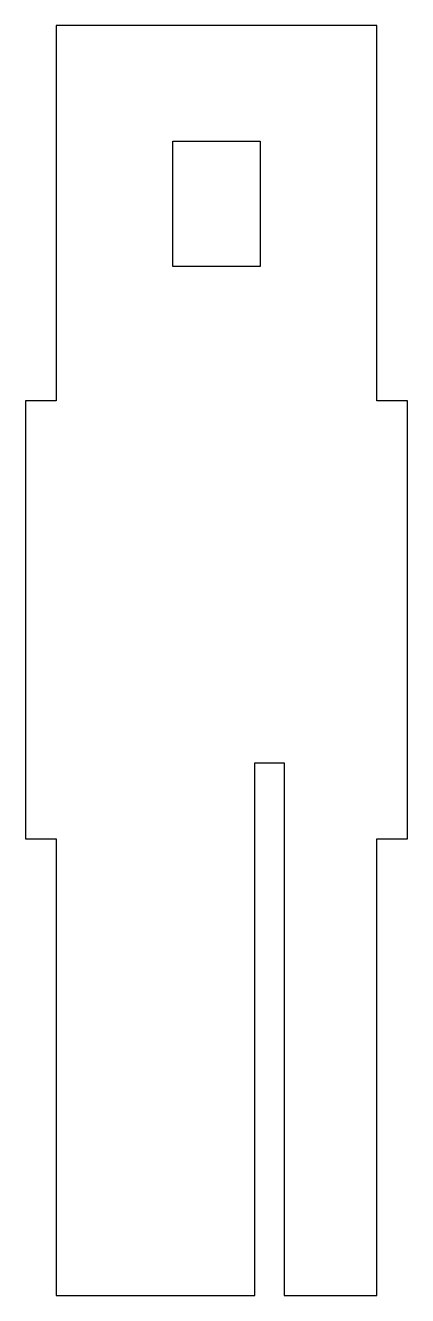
# Model space of a CAD drawing. Header units: millimetres. Extents: x -6.8 to 6.8, y -22.8 to 22.8.
import ezdxf

# ---------------------------------------------------------------- set-up
doc = ezdxf.new("R2010")
doc.units = ezdxf.units.MM
doc.layers.add('CUTOUTS', color=1, linetype='CONTINUOUS')
doc.layers.add('PERIMETER', color=5, linetype='CONTINUOUS')

msp = doc.modelspace()

# ---------------------------------------------------------------- linework, layer by layer
at = {"layer": 'CUTOUTS'}
for p, q in [((-1.566, 18.611), (1.566, 18.611)), ((-1.566, 14.116), (-1.566, 18.611)), ((1.566, 18.611), (1.566, 14.116)), ((1.566, 14.116), (-1.566, 14.116))]:
    msp.add_line(p, q, dxfattribs=at)
at = {"layer": 'PERIMETER'}
for p, q in [((5.743, 22.752), (-5.743, 22.752)), ((-5.743, 22.752), (-5.743, 9.303)), ((5.743, 9.303), (5.743, 22.752)), ((-5.743, 9.303), (-6.843, 9.303)), ((-6.843, 9.303), (-6.843, -6.386)), ((6.843, 9.303), (5.743, 9.303)), ((6.843, -6.386), (6.843, 9.303)), ((1.377, -22.752), (1.377, -3.661)), ((1.377, -3.661), (2.427, -3.661)), ((2.427, -3.661), (2.427, -22.752)), ((-6.843, -6.386), (-5.743, -6.386)), ((-5.743, -6.386), (-5.743, -22.752)), ((5.743, -22.752), (5.743, -6.386)), ((5.743, -6.386), (6.843, -6.386)), ((-5.743, -22.752), (1.377, -22.752)), ((2.427, -22.752), (5.743, -22.752))]:
    msp.add_line(p, q, dxfattribs=at)

doc.saveas('drawing.dxf')
